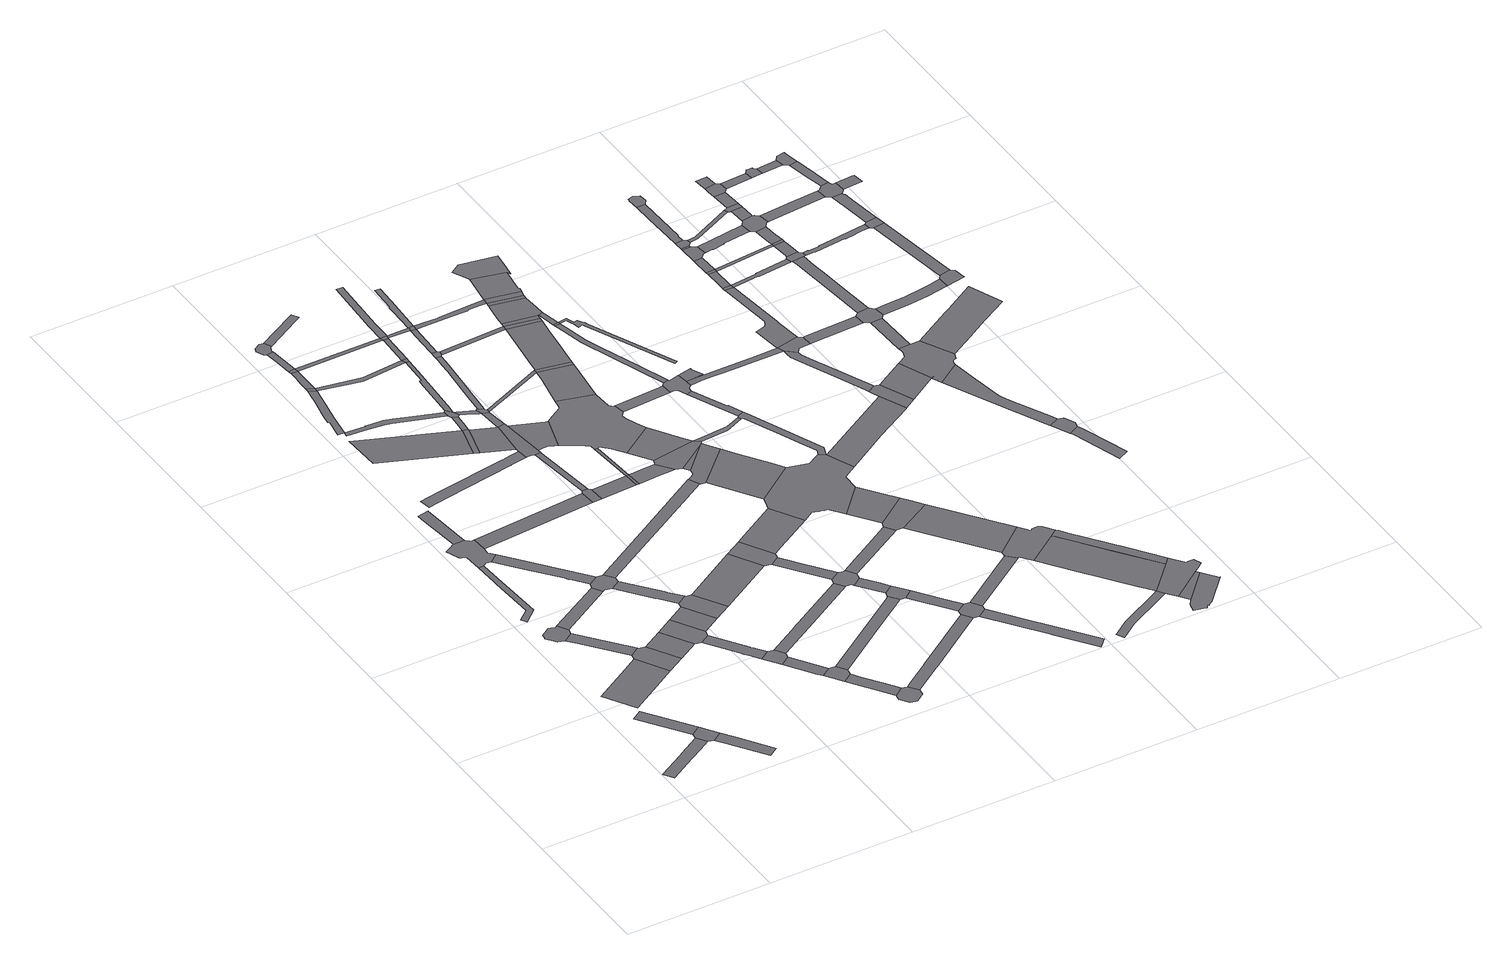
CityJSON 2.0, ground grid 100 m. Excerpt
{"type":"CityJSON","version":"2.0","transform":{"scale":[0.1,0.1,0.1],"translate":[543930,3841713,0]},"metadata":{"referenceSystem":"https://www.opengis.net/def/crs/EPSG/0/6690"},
"CityObjects":{
"road1":{"type":"Road","attributes":{"RoadStructureAttribute.sectionType":"1"},"geometry":[{"type":"MultiSurface","lod":"1","boundaries":[[[0,1,2,3,4,5,6,7]]]}]},
"road2":{"type":"Road","attributes":{"RoadStructureAttribute.sectionType":"1"},"geometry":[{"type":"MultiSurface","lod":"1","boundaries":[[[8,9,10,11]]]}]},
"road3":{"type":"Road","geometry":[{"type":"MultiSurface","lod":"1","boundaries":[[[11,10,0,7,12,13]]]}]},
"road4":{"type":"Road","attributes":{"RoadStructureAttribute.sectionType":"1"},"geometry":[{"type":"MultiSurface","lod":"1","boundaries":[[[14,15,13,12,16,17,18,19]]]}]},
"road5":{"type":"Road","attributes":{"function":"3","RoadStructureAttribute.sectionType":"1"},"geometry":[{"type":"MultiSurface","lod":"1","boundaries":[[[20,21,22,23,24,25]]]}]},
"road6":{"type":"Road","geometry":[{"type":"MultiSurface","lod":"1","boundaries":[[[26,27,28,29,30,31,32,33,34,35,36,37]]]}]},
"road7":{"type":"Road","attributes":{"RoadStructureAttribute.sectionType":"1"},"geometry":[{"type":"MultiSurface","lod":"1","boundaries":[[[38,39,40,41,42,43,44,45,46,47,48,49]]]}]},
"road8":{"type":"Road","attributes":{"RoadStructureAttribute.sectionType":"1"},"geometry":[{"type":"MultiSurface","lod":"1","boundaries":[[[50,35,34,51,52,53]]]}]},
"road9":{"type":"Road","geometry":[{"type":"MultiSurface","lod":"1","boundaries":[[[54,55,53,52,56,20,25,57,58]]]}]},
"road10":{"type":"Road","geometry":[{"type":"MultiSurface","lod":"1","boundaries":[[[59,60,61,62,63,64,65,66,67,68,69,42,41,70,71,72,73,74,75,76]]]}]},
"road11":{"type":"Road","attributes":{"RoadStructureAttribute.sectionType":"1"},"geometry":[{"type":"MultiSurface","lod":"1","boundaries":[[[77,37,36,78]]]}]},
"road12":{"type":"Road","attributes":{"RoadStructureAttribute.sectionType":"1"},"geometry":[{"type":"MultiSurface","lod":"1","boundaries":[[[79,80,81,82,83,63,62]]]}]},
"road13":{"type":"Road","attributes":{"function":"3","RoadStructureAttribute.sectionType":"1"},"geometry":[{"type":"MultiSurface","lod":"1","boundaries":[[[84,58,57,85]]]}]},
"road14":{"type":"Road","attributes":{"RoadStructureAttribute.sectionType":"1"},"geometry":[{"type":"MultiSurface","lod":"1","boundaries":[[[86,87,72,71,88,89,90,91,92,93,94,95]]]}]},
"road15":{"type":"Road","geometry":[{"type":"MultiSurface","lod":"1","boundaries":[[[96,84,85,97,98,99,100,101,102]]]}]},
"road16":{"type":"Road","geometry":[{"type":"MultiSurface","lod":"1","boundaries":[[[103,95,94,77,78,104,105,106,107,108,109,110]]]}]},
"road17":{"type":"Road","attributes":{"RoadStructureAttribute.sectionType":"1"},"geometry":[{"type":"MultiSurface","lod":"1","boundaries":[[[111,112,113,114,115,100,99,116,117,118,119,120,121,122]]]}]},
"road18":{"type":"Road","attributes":{"function":"3","RoadStructureAttribute.sectionType":"1"},"geometry":[{"type":"MultiSurface","lod":"1","boundaries":[[[123,96,102,124]]]}]},
"road19":{"type":"Road","attributes":{"RoadStructureAttribute.sectionType":"1"},"geometry":[{"type":"MultiSurface","lod":"1","boundaries":[[[125,126,108,107,127,128,129,130]]]}]},
"road20":{"type":"Road","geometry":[{"type":"MultiSurface","lod":"1","boundaries":[[[131,122,121,132,133,134,135,136]]]}]},
"road21":{"type":"Road","attributes":{"RoadStructureAttribute.sectionType":"1"},"geometry":[{"type":"MultiSurface","lod":"1","boundaries":[[[137,138,139,140,141,142,143,144,145,146,147,148,149,150,151,152,153,154]]]}]},
"road22":{"type":"Road","attributes":{"RoadStructureAttribute.sectionType":"1"},"geometry":[{"type":"MultiSurface","lod":"1","boundaries":[[[155,76,75,156,157]]]}]},
"road23":{"type":"Road","attributes":{"RoadStructureAttribute.sectionType":"1"},"geometry":[{"type":"MultiSurface","lod":"1","boundaries":[[[133,132,158,159,160]]]}]},
"road24":{"type":"Road","geometry":[{"type":"MultiSurface","lod":"1","boundaries":[[[161,162,130,129,163,164,123,124,165,166]]]}]},
"road25":{"type":"Road","attributes":{"RoadStructureAttribute.sectionType":"1"},"geometry":[{"type":"MultiSurface","lod":"1","boundaries":[[[167,168,169,170,171,172,173,174,175,176,177,178,179,180,181]]]}]},
"road26":{"type":"Road","geometry":[{"type":"MultiSurface","lod":"1","boundaries":[[[182,137,154,183]]]}]},
"road27":{"type":"Road","attributes":{"function":"3","RoadStructureAttribute.sectionType":"1"},"geometry":[{"type":"MultiSurface","lod":"1","boundaries":[[[184,185,186,187,188,189]]]}]},
"road28":{"type":"Road","geometry":[{"type":"MultiSurface","lod":"1","boundaries":[[[160,159,190,191,192,193,194,195]]]}]},
"road29":{"type":"Road","attributes":{"RoadStructureAttribute.sectionType":"1"},"geometry":[{"type":"MultiSurface","lod":"1","boundaries":[[[196,197,198,199,200,182,183,201,202,203,204]]]}]},
"road30":{"type":"Road","geometry":[{"type":"MultiSurface","lod":"1","boundaries":[[[205,206,196,204,207]]]}]},
"road31":{"type":"Road","attributes":{"RoadStructureAttribute.sectionType":"1"},"geometry":[{"type":"MultiSurface","lod":"1","boundaries":[[[208,209,210,211,212,213,206,205]]]}]},
"road32":{"type":"Road","attributes":{"RoadStructureAttribute.sectionType":"1"},"geometry":[{"type":"MultiSurface","lod":"1","boundaries":[[[214,215,216,217,218,219,147,220,221,222,223,224,225,226,227,228]]]}]},
"road33":{"type":"Road","attributes":{"RoadStructureAttribute.sectionType":"1"},"geometry":[{"type":"MultiSurface","lod":"1","boundaries":[[[229,230,191,190,231,232]]]}]},
"road34":{"type":"Road","geometry":[{"type":"MultiSurface","lod":"1","boundaries":[[[233,234,235,236,210,209,237,238,239,240]]]}]},
"road35":{"type":"Road","geometry":[{"type":"MultiSurface","lod":"1","boundaries":[[[232,231,241,242,243,244,245,246,247,248,249,250,251,252,253]]]}]},
"road36":{"type":"Road","geometry":[{"type":"MultiSurface","lod":"1","boundaries":[[[189,188,254,255,256]]]}]},
"road37":{"type":"Road","attributes":{"function":"3","RoadStructureAttribute.sectionType":"1"},"geometry":[{"type":"MultiSurface","lod":"1","boundaries":[[[257,258,259,260,166,165,261]]]}]},
"road38":{"type":"Road","attributes":{"RoadStructureAttribute.sectionType":"1"},"geometry":[{"type":"MultiSurface","lod":"1","boundaries":[[[262,263,183,154,264,265,266]]]}]},
"road39":{"type":"Road","attributes":{"RoadStructureAttribute.sectionType":"1"},"geometry":[{"type":"MultiSurface","lod":"1","boundaries":[[[267,268,269,240,239,270,271,272]]]}]},
"road40":{"type":"Road","attributes":{"RoadStructureAttribute.sectionType":"1"},"geometry":[{"type":"MultiSurface","lod":"1","boundaries":[[[273,274,275,276,277,278,136,135,279,280]]]}]},
"road41":{"type":"Road","attributes":{"RoadStructureAttribute.sectionType":"1"},"geometry":[{"type":"MultiSurface","lod":"1","boundaries":[[[281,282,110,109,283,284,285]]]}]},
"road42":{"type":"Road","attributes":{"function":"3","RoadStructureAttribute.sectionType":"1"},"geometry":[{"type":"MultiSurface","lod":"1","boundaries":[[[286,287,255,254,288,289]]]}]},
"road43":{"type":"Road","geometry":[{"type":"MultiSurface","lod":"1","boundaries":[[[290,291,292,293,294,295,155,157,156,296,297,298]]]}]},
"road44":{"type":"Road","attributes":{"RoadStructureAttribute.sectionType":"1"},"geometry":[{"type":"MultiSurface","lod":"1","boundaries":[[[299,300,301,189,256,302,303]]]}]},
"road45":{"type":"Road","attributes":{"RoadStructureAttribute.sectionType":"1"},"geometry":[{"type":"MultiSurface","lod":"1","boundaries":[[[207,204,304,305,306,307]]]}]},
"road46":{"type":"Road","geometry":[{"type":"MultiSurface","lod":"1","boundaries":[[[308,228,227,309,299,303,310,311,312,313]]]}]},
"road47":{"type":"Road","attributes":{"RoadStructureAttribute.sectionType":"1"},"geometry":[{"type":"MultiSurface","lod":"1","boundaries":[[[314,315,316,293,292]]]}]},
"road48":{"type":"Road","attributes":{"RoadStructureAttribute.sectionType":"1"},"geometry":[{"type":"MultiSurface","lod":"1","boundaries":[[[317,318,195,194,319,320]]]}]},
"road49":{"type":"Road","attributes":{"RoadStructureAttribute.sectionType":"1"},"geometry":[{"type":"MultiSurface","lod":"1","boundaries":[[[321,322,313,312,323,324,325,326,327]]]}]},
"road50":{"type":"Road","geometry":[{"type":"MultiSurface","lod":"1","boundaries":[[[328,329,330,289,288,331,167,181,332,333,316,315,334,335,336]]]}]},
"road51":{"type":"Road","attributes":{"RoadStructureAttribute.sectionType":"1"},"geometry":[{"type":"MultiSurface","lod":"1","boundaries":[[[265,337,338,339,340,341,308,313,342,343,344,345]]]}]},
"road52":{"type":"Road","attributes":{"RoadStructureAttribute.sectionType":"1"},"geometry":[{"type":"MultiSurface","lod":"1","boundaries":[[[346,347,298,297,348]]]}]},
"road53":{"type":"Road","attributes":{"RoadStructureAttribute.sectionType":"1"},"geometry":[{"type":"MultiSurface","lod":"1","boundaries":[[[326,349,289,330,350,351]]]}]},
"road54":{"type":"Road","geometry":[{"type":"MultiSurface","lod":"1","boundaries":[[[352,353,354,327,326,351,355,356,357,358,359]]]}]},
"road55":{"type":"Road","geometry":[{"type":"MultiSurface","lod":"1","boundaries":[[[360,257,261,361,362,363,364,365]]]}]},
"road56":{"type":"Road","attributes":{"function":"3","RoadStructureAttribute.sectionType":"1"},"geometry":[{"type":"MultiSurface","lod":"1","boundaries":[[[366,336,335,367,368,369,370,371,372]]]}]},
"road57":{"type":"Road","geometry":[{"type":"MultiSurface","lod":"1","boundaries":[[[266,265,345,373]]]}]},
"road58":{"type":"Road","attributes":{"RoadStructureAttribute.sectionType":"1"},"geometry":[{"type":"MultiSurface","lod":"1","boundaries":[[[374,375,376,377,378,253,252,379,380,381]]]}]},
"road59":{"type":"Road","geometry":[{"type":"MultiSurface","lod":"1","boundaries":[[[382,346,348,383]]]}]},
"road60":{"type":"Road","attributes":{"RoadStructureAttribute.sectionType":"1"},"geometry":[{"type":"MultiSurface","lod":"1","boundaries":[[[384,385,306,266,373]]]}]},
"road61":{"type":"Road","attributes":{"RoadStructureAttribute.sectionType":"1"},"geometry":[{"type":"MultiSurface","lod":"1","boundaries":[[[386,387,388,389,390,391,392,352,359,393,394,395,396]]]}]},
"road62":{"type":"Road","attributes":{"RoadStructureAttribute.sectionType":"1"},"geometry":[{"type":"MultiSurface","lod":"1","boundaries":[[[397,398,363,362,399,400,401]]]}]},
"road63":{"type":"Road","geometry":[{"type":"MultiSurface","lod":"1","boundaries":[[[307,306,385,402]]]}]},
"road64":{"type":"Road","attributes":{"RoadStructureAttribute.sectionType":"1"},"geometry":[{"type":"MultiSurface","lod":"1","boundaries":[[[403,346,382,404]]]}]},
"road65":{"type":"Road","geometry":[{"type":"MultiSurface","lod":"1","boundaries":[[[405,406,407,401,400,408,273,280,409,410,411,412,413,414]]]}]},
"road66":{"type":"Road","attributes":{"RoadStructureAttribute.sectionType":"1"},"geometry":[{"type":"MultiSurface","lod":"1","boundaries":[[[415,416,382,383,417,418,419]]]}]},
"road67":{"type":"Road","geometry":[{"type":"MultiSurface","lod":"1","boundaries":[[[420,421,386,396,422,423,424,425,426,427,428]]]}]},
"road68":{"type":"Road","attributes":{"RoadStructureAttribute.sectionType":"1"},"geometry":[{"type":"MultiSurface","lod":"1","boundaries":[[[402,385,429,430,431]]]}]},
"road69":{"type":"Road","attributes":{"RoadStructureAttribute.sectionType":"1"},"geometry":[{"type":"MultiSurface","lod":"1","boundaries":[[[432,433,434,307,402,435,436,437]]]}]},
"road70":{"type":"Road","attributes":{"RoadStructureAttribute.sectionType":"1"},"geometry":[{"type":"MultiSurface","lod":"1","boundaries":[[[438,356,355,439,440]]]}]},
"road71":{"type":"Road","attributes":{"RoadStructureAttribute.sectionType":"1"},"geometry":[{"type":"MultiSurface","lod":"1","boundaries":[[[441,442,420,428,443]]]}]},
"road72":{"type":"Road","attributes":{"function":"3","RoadStructureAttribute.sectionType":"1"},"geometry":[{"type":"MultiSurface","lod":"1","boundaries":[[[444,445,360,365,446,447]]]}]},
"road73":{"type":"Road","attributes":{"RoadStructureAttribute.sectionType":"1"},"geometry":[{"type":"MultiSurface","lod":"1","boundaries":[[[448,412,411,449,450,451]]]}]},
"road74":{"type":"Road","geometry":[{"type":"MultiSurface","lod":"1","boundaries":[[[452,453,431,430,441,443]]]}]},
"road75":{"type":"Road","geometry":[{"type":"MultiSurface","lod":"1","boundaries":[[[454,455,456,457,458,372,371,459,460,461,462,403,404,463,464,465,466,467,468,469,470,471,472,473,474,475,476,477]]]}]},
"road76":{"type":"Road","geometry":[{"type":"MultiSurface","lod":"1","boundaries":[[[451,450,317,320,478,479,480]]]}]},
"road77":{"type":"Road","attributes":{"RoadStructureAttribute.sectionType":"1"},"geometry":[{"type":"MultiSurface","lod":"1","boundaries":[[[481,482,483,484,485,486,453,452,487,488,489,490]]]}]},
"road78":{"type":"Road","attributes":{"RoadStructureAttribute.sectionType":"1"},"geometry":[{"type":"MultiSurface","lod":"1","boundaries":[[[491,480,479,492,493]]]}]},
"road79":{"type":"Road","attributes":{"function":"2","RoadStructureAttribute.sectionType":"1"},"geometry":[{"type":"MultiSurface","lod":"1","boundaries":[[[494,468,467,495,496]]]}]},
"road80":{"type":"Road","attributes":{"RoadStructureAttribute.sectionType":"1"},"geometry":[{"type":"MultiSurface","lod":"1","boundaries":[[[496,495,497,498,415,419,499,500,501,502,503]]]}]},
"road81":{"type":"Road","attributes":{"RoadStructureAttribute.sectionType":"1"},"geometry":[{"type":"MultiSurface","lod":"1","boundaries":[[[504,425,424,505]]]}]},
"road82":{"type":"Road","geometry":[{"type":"MultiSurface","lod":"1","boundaries":[[[506,507,493,492,508,374,381,509,510,511,512]]]}]},
"road83":{"type":"Road","geometry":[{"type":"MultiSurface","lod":"1","boundaries":[[[500,513,514,515,281,285,516,517,518,519]]]}]},
"road84":{"type":"Road","geometry":[{"type":"MultiSurface","lod":"1","boundaries":[[[500,499,513]]]}]},
"road85":{"type":"Road","attributes":{"RoadStructureAttribute.sectionType":"1"},"geometry":[{"type":"MultiSurface","lod":"1","boundaries":[[[440,520,521,522,523,524,454,477,525,526]]]}]},
"road86":{"type":"Road","attributes":{"RoadStructureAttribute.sectionType":"1"},"geometry":[{"type":"MultiSurface","lod":"1","boundaries":[[[527,528,529,530,414,413,531]]]}]},
"road87":{"type":"Road","attributes":{"RoadStructureAttribute.sectionType":"1"},"geometry":[{"type":"MultiSurface","lod":"1","boundaries":[[[532,533,534,535,536,537,538,539,540,541,452,443,542,543,544,545,546,547,548,549,550]]]}]},
"road88":{"type":"Road","attributes":{"function":"2","RoadStructureAttribute.sectionType":"1"},"geometry":[{"type":"MultiSurface","lod":"1","boundaries":[[[551,552,553,519,518,554,555]]]}]},
"road89":{"type":"Road","geometry":[{"type":"MultiSurface","lod":"1","boundaries":[[[556,438,440,526,557]]]}]},
"road90":{"type":"Road","attributes":{"RoadStructureAttribute.sectionType":"1"},"geometry":[{"type":"MultiSurface","lod":"1","boundaries":[[[558,559,560,510,509,561,562,563,564]]]}]},
"road91":{"type":"Road","attributes":{"RoadStructureAttribute.sectionType":"1"},"geometry":[{"type":"MultiSurface","lod":"1","boundaries":[[[565,566,567,568,569,556,557,570,571,572,505]]]}]},
"road92":{"type":"Road","attributes":{"RoadStructureAttribute.sectionType":"1"},"geometry":[{"type":"MultiSurface","lod":"1","boundaries":[[[573,574,473,472,575]]]}]},
"road93":{"type":"Road","geometry":[{"type":"MultiSurface","lod":"1","boundaries":[[[576,577,578,579,580,581,555,554,582,583,444,447,584,585,586,587,588,589,590,591,592,593,594,595]]]}]},
"road94":{"type":"Road","attributes":{"RoadStructureAttribute.sectionType":"1"},"geometry":[{"type":"MultiSurface","lod":"1","boundaries":[[[596,597,598,599,496,503,600,601]]]}]},
"road95":{"type":"Road","geometry":[{"type":"MultiSurface","lod":"1","boundaries":[[[602,504,505,572,603]]]}]},
"road96":{"type":"Road","attributes":{"RoadStructureAttribute.sectionType":"1"},"geometry":[{"type":"MultiSurface","lod":"1","boundaries":[[[604,512,511,605,606]]]}]},
"road97":{"type":"Road","attributes":{"RoadStructureAttribute.sectionType":"1"},"geometry":[{"type":"MultiSurface","lod":"1","boundaries":[[[607,602,603,608]]]}]},
"road98":{"type":"Road","geometry":[{"type":"MultiSurface","lod":"1","boundaries":[[[609,610,611,607,608,612,613,614,615]]]}]},
"road99":{"type":"Road","attributes":{"function":"2","RoadStructureAttribute.sectionType":"1"},"geometry":[{"type":"MultiSurface","lod":"1","boundaries":[[[616,591,590,617,618]]]}]},
"road100":{"type":"Road","attributes":{"RoadStructureAttribute.sectionType":"1"},"geometry":[{"type":"MultiSurface","lod":"1","boundaries":[[[550,609,615,619]]]}]},
"road101":{"type":"Road","geometry":[{"type":"MultiSurface","lod":"1","boundaries":[[[620,532,550,619,621]]]}]},
"road102":{"type":"Road","geometry":[{"type":"MultiSurface","lod":"1","boundaries":[[[622,618,617,623,624,527,531,625,626,627,628]]]}]},
"road103":{"type":"Road","geometry":[{"type":"MultiSurface","lod":"1","boundaries":[[[629,630,631,632]]]}]},
"road104":{"type":"Road","attributes":{"RoadStructureAttribute.sectionType":"1"},"geometry":[{"type":"MultiSurface","lod":"1","boundaries":[[[632,631,633,634,635,636,637,638,639,640,641,642,643]]]}]},
"road105":{"type":"Road","attributes":{"RoadStructureAttribute.sectionType":"1"},"geometry":[{"type":"MultiSurface","lod":"1","boundaries":[[[644,645,646,613,612,647,648,649,630,629]]]}]},
"road106":{"type":"Road","geometry":[{"type":"MultiSurface","lod":"1","boundaries":[[[650,651,638,637,652,573,575,653,654,655,656,657,658,659]]]}]},
"road107":{"type":"Road","attributes":{"RoadStructureAttribute.sectionType":"1"},"geometry":[{"type":"MultiSurface","lod":"1","boundaries":[[[660,620,621,661,662,663]]]}]},
"road108":{"type":"Road","geometry":[{"type":"MultiSurface","lod":"1","boundaries":[[[664,665,666,656,655,667,668]]]}]},
"road109":{"type":"Road","geometry":[{"type":"MultiSurface","lod":"1","boundaries":[[[669,670,671,660,663,672,673,674,675]]]}]},
"road110":{"type":"Road","attributes":{"RoadStructureAttribute.sectionType":"1"},"geometry":[{"type":"MultiSurface","lod":"1","boundaries":[[[676,677,678,668,667,679,596,601,680,681,682,683,684,685,576,595]]]}]},
"road111":{"type":"Road","attributes":{"RoadStructureAttribute.sectionType":"1"},"geometry":[{"type":"MultiSurface","lod":"1","boundaries":[[[686,687,688,689,690,691,692,693,694,695,696,697,698,699,700,701,702,703,704,705,706,707,708,629,632]]]}]},
"road112":{"type":"Road","attributes":{"function":"2","RoadStructureAttribute.sectionType":"1"},"geometry":[{"type":"MultiSurface","lod":"1","boundaries":[[[628,627,709,710]]]}]},
"road113":{"type":"Road","geometry":[{"type":"MultiSurface","lod":"1","boundaries":[[[711,712,713,714,715,716,717,650,659]]]}]},
"road114":{"type":"Road","attributes":{"RoadStructureAttribute.sectionType":"1"},"geometry":[{"type":"MultiSurface","lod":"1","boundaries":[[[718,719,720,721,722,723,724,725,726,727,728,729,730]]]}]},
"road115":{"type":"Road","geometry":[{"type":"MultiSurface","lod":"1","boundaries":[[[731,732,733,734,735,736,737,738,739,710,709,740,604,606,741,742,743,744]]]}]},
"road116":{"type":"Road","attributes":{"RoadStructureAttribute.sectionType":"1"},"geometry":[{"type":"MultiSurface","lod":"1","boundaries":[[[745,746,747,748,659,658,749,750,751,752,753,754,755,756,757,758]]]}]},
"road117":{"type":"Road","attributes":{"function":"2","RoadStructureAttribute.sectionType":"1"},"geometry":[{"type":"MultiSurface","lod":"1","boundaries":[[[759,760,761,762,743,742,763,764,765,766,718,767]]]}]},
"road118":{"type":"Road","attributes":{"function":"3","RoadStructureAttribute.sectionType":"1"},"geometry":[{"type":"MultiSurface","lod":"1","boundaries":[[[768,594,593,769,770,771]]]}]},
"road119":{"type":"Road","attributes":{"RoadStructureAttribute.sectionType":"1"},"geometry":[{"type":"MultiSurface","lod":"1","boundaries":[[[772,773,774,744,743,775,776,777,778]]]}]},
"road120":{"type":"Road","geometry":[{"type":"MultiSurface","lod":"1","boundaries":[[[779,780,781,782]]]}]},
"road121":{"type":"Road","geometry":[{"type":"MultiSurface","lod":"1","boundaries":[[[783,784,785,786,782,781,787,788,789,790,791,792,793,794,795,796,797,798,799,800,801,802]]]}]},
"road122":{"type":"Road","geometry":[{"type":"MultiSurface","lod":"1","boundaries":[[[803,804,805,778,777,806,767,718,730,807,780,779,808,809,810,811]]]}]},
"road123":{"type":"Road","attributes":{"RoadStructureAttribute.sectionType":"1"},"geometry":[{"type":"MultiSurface","lod":"1","boundaries":[[[757,812,813,814,815,816,817,818,819,820,821,822,823]]]}]},
"road124":{"type":"Road","geometry":[{"type":"MultiSurface","lod":"1","boundaries":[[[824,758,757,823,825,826,827,828,829]]]}]},
"road125":{"type":"Road","geometry":[{"type":"MultiSurface","lod":"1","boundaries":[[[818,817,830,768,771,831,832]]]}]},
"road126":{"type":"Road","attributes":{"RoadStructureAttribute.sectionType":"1"},"geometry":[{"type":"MultiSurface","lod":"1","boundaries":[[[833,834,835,836,837,838,839,840,758,824,841,842,843]]]}]},
"road127":{"type":"Road","geometry":[{"type":"MultiSurface","lod":"1","boundaries":[[[844,845,833,843]]]}]},
"road128":{"type":"Road","attributes":{"RoadStructureAttribute.sectionType":"1"},"geometry":[{"type":"MultiSurface","lod":"1","boundaries":[[[846,847,848,849,850,845,844]]]}]},
"road129":{"type":"Road","attributes":{"function":"3","RoadStructureAttribute.sectionType":"1"},"geometry":[{"type":"MultiSurface","lod":"1","boundaries":[[[851,832,831,852]]]}]},
"road130":{"type":"Road","geometry":[{"type":"MultiSurface","lod":"1","boundaries":[[[853,854,849,848]]]}]},
"road131":{"type":"Road","attributes":{"RoadStructureAttribute.sectionType":"1"},"geometry":[{"type":"MultiSurface","lod":"1","boundaries":[[[855,856,857,858,859,854,853]]]}]},
"road132":{"type":"Road","attributes":{"RoadStructureAttribute.sectionType":"1"},"geometry":[{"type":"MultiSurface","lod":"1","boundaries":[[[860,861,862,829,828,863,864]]]}]},
"road133":{"type":"Road","attributes":{"RoadStructureAttribute.sectionType":"1"},"geometry":[{"type":"MultiSurface","lod":"1","boundaries":[[[865,866,867,868]]]}]},
"road134":{"type":"Road","geometry":[{"type":"MultiSurface","lod":"1","boundaries":[[[868,867,859,858,869,870,871,872]]]}]},
"road135":{"type":"Road","attributes":{"RoadStructureAttribute.sectionType":"1"},"geometry":[{"type":"MultiSurface","lod":"1","boundaries":[[[873,874,875,876,866,865,877,878,879]]]}]},
"road136":{"type":"Road","attributes":{"RoadStructureAttribute.sectionType":"1"},"geometry":[{"type":"MultiSurface","lod":"1","boundaries":[[[880,881,882,883,884,875,874]]]}]},
"road137":{"type":"Road","attributes":{"RoadStructureAttribute.sectionType":"1"},"geometry":[{"type":"MultiSurface","lod":"1","boundaries":[[[885,886,887,888,889,890,844,843,891,892,893]]]}]},
"road138":{"type":"Road","geometry":[{"type":"MultiSurface","lod":"1","boundaries":[[[894,895,896,897,898,899,900,901,902,851,852,903,904,905,906,907,908,909,910,911,912,913,914]]]}]},
"road139":{"type":"Road","attributes":{"RoadStructureAttribute.sectionType":"1"},"geometry":[{"type":"MultiSurface","lod":"1","boundaries":[[[915,916,917,918,919,920,921,906,905,922,923,924,925,926,927]]]}]},
"road140":{"type":"Road","geometry":[{"type":"MultiSurface","lod":"1","boundaries":[[[928,929,930,931,932,933,934,935,883,882,936,937]]]}]},
"road141":{"type":"Road","attributes":{"RoadStructureAttribute.sectionType":"1"},"geometry":[{"type":"MultiSurface","lod":"1","boundaries":[[[938,853,848,939]]]}]},
"road142":{"type":"Road","attributes":{"RoadStructureAttribute.sectionType":"1"},"geometry":[{"type":"MultiSurface","lod":"1","boundaries":[[[940,941,897,896]]]}]},
"road143":{"type":"Road","geometry":[{"type":"MultiSurface","lod":"1","boundaries":[[[927,926,942,943,944,945,946,947]]]}]},
"road144":{"type":"Road","attributes":{"RoadStructureAttribute.sectionType":"1"},"geometry":[{"type":"MultiSurface","lod":"1","boundaries":[[[948,872,871,949,950,951,952,953,954,955]]]}]},
"road145":{"type":"Road","attributes":{"RoadStructureAttribute.sectionType":"1"},"geometry":[{"type":"MultiSurface","lod":"1","boundaries":[[[956,957,945,944,958,959,960]]]}]},
"road146":{"type":"Road","geometry":[{"type":"MultiSurface","lod":"1","boundaries":[[[961,962,963,964,965,966,860,864,967,968,941,940,969,970,971]]]}]},
"road147":{"type":"Road","attributes":{"RoadStructureAttribute.sectionType":"1"},"geometry":[{"type":"MultiSurface","lod":"1","boundaries":[[[972,973,879,878,974,975]]]}]},
"road148":{"type":"Road","attributes":{"RoadStructureAttribute.sectionType":"1"},"geometry":[{"type":"MultiSurface","lod":"1","boundaries":[[[976,977,978,979,980,981,982,965,964]]]}]},
"road149":{"type":"Road","geometry":[{"type":"MultiSurface","lod":"1","boundaries":[[[983,984,985,986,885,893,980,979,987,988,989]]]}]},
"road150":{"type":"Road","attributes":{"RoadStructureAttribute.sectionType":"1"},"geometry":[{"type":"MultiSurface","lod":"1","boundaries":[[[990,991,939,992,986,985]]]}]},
"road151":{"type":"Road","geometry":[{"type":"MultiSurface","lod":"1","boundaries":[[[993,938,939,991]]]}]},
"road152":{"type":"Road","attributes":{"RoadStructureAttribute.sectionType":"1"},"geometry":[{"type":"MultiSurface","lod":"1","boundaries":[[[994,995,996,997,998,999,1000,1001,938,993]]]}]},
"road153":{"type":"Road","geometry":[{"type":"MultiSurface","lod":"1","boundaries":[[[1002,1003,1004,1005,1006,948,955,1007,997,996,1008,1009,1010,1011]]]}]},
"road154":{"type":"Road","attributes":{"RoadStructureAttribute.sectionType":"1"},"geometry":[{"type":"MultiSurface","lod":"1","boundaries":[[[1012,1013,1014,1015,1004,1003]]]}]},
"road155":{"type":"Road","geometry":[{"type":"MultiSurface","lod":"1","boundaries":[[[1016,1017,1018,972,975,1019,1014,1013]]]}]},
"road156":{"type":"Road","attributes":{"RoadStructureAttribute.sectionType":"1"},"geometry":[{"type":"MultiSurface","lod":"1","boundaries":[[[1020,1021,1017,1016]]]}]},
"road157":{"type":"Road","attributes":{"RoadStructureAttribute.sectionType":"1"},"geometry":[{"type":"MultiSurface","lod":"1","boundaries":[[[1022,1023,1024,1025,1026,971,970,1027,1028,1029,1030,1031]]]}]},
"road158":{"type":"Road","geometry":[{"type":"MultiSurface","lod":"1","boundaries":[[[1032,1033,1034,1035,1021,1020,1036,1037,1038]]]}]},
"road159":{"type":"Road","attributes":{"RoadStructureAttribute.sectionType":"1"},"geometry":[{"type":"MultiSurface","lod":"1","boundaries":[[[1039,1040,1034,1033]]]}]},
"road160":{"type":"Road","attributes":{"function":"3","RoadStructureAttribute.sectionType":"1"},"geometry":[{"type":"MultiSurface","lod":"1","boundaries":[[[1041,1042,1043,914,913,1044,1045,1046,1047,1048,1049]]]}]},
"road161":{"type":"Road","attributes":{"RoadStructureAttribute.sectionType":"1"},"geometry":[{"type":"MultiSurface","lod":"1","boundaries":[[[1050,1051,1052,1053,1054,1055,1056,1057,989,988,1058,1059,1060,1061,1062,1063,1064,1065,1066]]]}]},
"road162":{"type":"Road","attributes":{"RoadStructureAttribute.sectionType":"1"},"geometry":[{"type":"MultiSurface","lod":"1","boundaries":[[[1067,1038,1037,1068]]]}]},
"road163":{"type":"Road","attributes":{"RoadStructureAttribute.sectionType":"1"},"geometry":[{"type":"MultiSurface","lod":"1","boundaries":[[[1069,1070,1071,1011,1010,1072,1073]]]}]},
"road164":{"type":"Road","geometry":[{"type":"MultiSurface","lod":"1","boundaries":[[[1074,1075,1076,1067,1068,1077,1078,1079,1080,1081,1082]]]}]},
"road165":{"type":"Road","geometry":[{"type":"MultiSurface","lod":"1","boundaries":[[[1083,1084,1022,1031,1085,1086]]]}]},
"road166":{"type":"Road","attributes":{"RoadStructureAttribute.sectionType":"1"},"geometry":[{"type":"MultiSurface","lod":"1","boundaries":[[[1087,1088,1089,1090,1084,1083]]]}]},
"road167":{"type":"Road","attributes":{"RoadStructureAttribute.sectionType":"1"},"geometry":[{"type":"MultiSurface","lod":"1","boundaries":[[[1091,1079,1078,1092]]]}]},
"road168":{"type":"Road","geometry":[{"type":"MultiSurface","lod":"1","boundaries":[[[1093,1094,1050,1066,1088,1087]]]}]},
"road169":{"type":"Road","attributes":{"RoadStructureAttribute.sectionType":"1"},"geometry":[{"type":"MultiSurface","lod":"1","boundaries":[[[1095,1096,1097,1098,1099,1100,1101,1102,1103,1094,1093]]]}]},
"road170":{"type":"Road","geometry":[{"type":"MultiSurface","lod":"1","boundaries":[[[1104,1105,1106,1107,1108,1109,1069,1073,1110,1111,1101,1100,1112,1113,1114]]]}]},
"road171":{"type":"Road","attributes":{"RoadStructureAttribute.sectionType":"1"},"geometry":[{"type":"MultiSurface","lod":"1","boundaries":[[[1115,1116,1117,1118,1119,1120,1121,1122,1123,1107,1106]]]}]},
"road172":{"type":"Road","geometry":[{"type":"MultiSurface","lod":"1","boundaries":[[[1124,1125,1126,1127,1128,1091,1092,1129,1130,1122,1121]]]}]},
"road173":{"type":"Road","attributes":{"RoadStructureAttribute.sectionType":"1"},"geometry":[{"type":"MultiSurface","lod":"1","boundaries":[[[1131,1132,1114,1113,1133]]]}]}
},
"vertices":[
[367,481,0],[216,392,0],[197,381,0],[10,270,0],[53,202,0],[238,312,0],[334,369,0],[412,415,0],
[214,882,0],[147,839,0],[369,521,0],[435,567,0],
[452,404,0],[517,450,0],
[576,367,0],[568,377,0],[504,329,0],[510,321,0],[664,98,0],[730,144,0],
[458,1351,0],[359,1292,0],[94,1132,0],[222,921,0],[470,1069,0],[582,1136,0],
[214,1869,0],[187,1876,0],[174,1879,0],[170,1883,0],[105,1837,0],[104,1826,0],[101,1801,0],[151,1737,0],[194,1724,0],[262,1769,0],[269,1807,0],[227,1877,0],
[192,2088,0],[171,2426,0],[169,2472,0],[160,2622,0],[123,2620,0],[133,2452,0],[131,2426,0],[131,2425,0],[131,2422,0],[151,2105,0],[71,2039,0],[96,2004,0],
[391,1609,0],[255,1649,0],[464,1391,0],[529,1438,0],
[577,1424,0],[536,1429,0],[463,1385,0],[706,1211,0],[579,1423,0],
[223,2873,0],[214,2880,0],[192,2898,0],[191,2903,0],[116,2901,0],[114,2899,0],[79,2880,0],[39,2858,0],[75,2763,0],[87,2758,0],[116,2748,0],[187,2639,0],[221,2633,0],[281,2681,0],[246,2724,0],[249,2760,0],[250,2764,0],[244,2874,0],
[605,2099,0],[645,2030,0],
[163,3195,0],[156,3262,0],[156,3266,0],[76,3250,0],[83,3187,0],
[721,1508,0],[848,1296,0],
[595,2293,0],[300,2658,0],[240,2610,0],[284,2555,0],[355,2466,0],[515,2265,0],[532,2243,0],[540,2233,0],[617,2137,0],[687,2179,0],
[842,1580,0],[850,1296,0],[890,1286,0],[891,1285,0],[959,1330,0],[959,1332,0],[969,1367,0],
[724,2170,0],[662,2040,0],[693,2035,0],[702,2034,0],[707,2027,0],[775,2070,0],[780,2111,0],[732,2174,0],
[1137,1069,0],[1136,1070,0],[1131,1076,0],[1118,1095,0],[1116,1098,0],[1035,1075,0],[1050,1053,0],[1051,1052,0],[1054,1047,0],[1069,1026,0],[1116,958,0],[1184,1006,0],
[968,1656,0],[1096,1443,0],
[973,1824,0],[960,1841,0],[881,1811,0],[897,1791,0],[975,1695,0],[1043,1739,0],
[1224,996,0],[1194,846,0],[1261,893,0],[1266,922,0],[1267,930,0],[1226,997,0],
[153,4668,0],[152,4662,0],[152,4660,0],[144,4618,0],[137,4565,0],[108,4412,0],[94,4340,0],[107,4337,0],[86,4215,0],[85,4204,0],[127,4201,0],[127,4203,0],[151,4349,0],[187,4566,0],[193,4597,0],[200,4635,0],[201,4639,0],[201,4645,0],
[1042,2940,0],[1051,2829,0],[1051,2830,0],
[1328,652,0],[1349,623,0],[1416,670,0],
[1083,1727,0],[1047,1733,0],[973,1683,0],[969,1659,0],[1213,1514,0],[1085,1727,0],
[933,3499,0],[863,3487,0],[808,3477,0],[804,3477,0],[804,3480,0],[317,3398,0],[311,3397,0],[169,3374,0],[168,3374,0],[181,3294,0],[324,3319,0],[820,3403,0],[823,3403,0],[825,3406,0],[941,3424,0],
[155,4696,0],[203,4673,0],
[399,3993,0],[256,4050,0],[109,4109,0],[121,3848,0],[686,3623,0],[748,3854,0],
[1428,508,0],[1495,555,0],[1500,586,0],[1501,597,0],[1504,598,0],[1460,665,0],
[159,4877,0],[160,4829,0],[160,4802,0],[157,4800,0],[156,4747,0],[204,4708,0],[203,4796,0],[204,4868,0],[204,4873,0],
[200,4903,0],[157,4899,0],[202,4903,0],
[189,5026,0],[177,5117,0],[132,5111,0],[139,5053,0],[148,4991,0],[154,4929,0],
[568,4130,0],[448,4170,0],[393,4185,0],[309,4191,0],[272,4194,0],[271,4191,0],[124,4166,0],[268,4157,0],[268,4154,0],[306,4151,0],[379,4145,0],[426,4134,0],[536,4097,0],[750,4026,0],[749,4069,0],
[1620,374,0],[1539,490,0],[1622,228,0],[1688,275,0],
[145,5224,0],[100,5200,0],[91,5172,0],[113,5123,0],[174,5135,0],[188,5165,0],[199,5171,0],[172,5219,0],
[1621,218,0],[1616,188,0],[1615,187,0],[1659,121,0],[1693,117,0],[1702,116,0],[1703,114,0],[1704,113,0],[1768,157,0],[1769,158,0],[1769,160,0],[1772,202,0],[1727,267,0],
[723,3608,0],[786,3838,0],[786,3844,0],
[1483,1967,0],[1324,1871,0],[1208,1801,0],[1096,1734,0],[1612,1753,0],
[513,4619,0],[205,4673,0],[491,4586,0],[808,4617,0],[800,4647,0],
[463,5383,0],[458,5380,0],[291,5286,0],[291,5223,0],[448,5313,0],[491,5336,0],
[1878,1387,0],[1540,1184,0],[1497,1158,0],[1470,1142,0],[1423,1113,0],[1364,1078,0],[1520,1080,0],[1925,1323,0],
[1664,2731,0],[1186,2446,0],[1214,2369,0],[1227,2377,0],[1699,2658,0],
[936,3777,0],[794,3835,0],[932,3525,0],[951,3771,0],
[1107,2948,0],[1096,2962,0],[1096,2964,0],[1055,2961,0],[1054,2959,0],[1045,2944,0],[1097,2833,0],[1117,2834,0],[1111,2944,0],
[764,3999,0],[764,3995,0],[754,3904,0],[790,3889,0],[799,3987,0],
[801,4877,0],[807,4877,0],[810,4877,0],[800,4905,0],
[763,4082,0],[763,4001,0],[802,3989,0],[808,3993,0],[816,3999,0],[797,4041,0],
[1042,3411,0],[1041,3423,0],[999,3418,0],
[2091,1106,0],[2062,1085,0],[1912,884,0],[2138,1042,0],
[816,4032,0],[802,4038,0],[888,3964,0],[919,3950,0],[924,3947,0],[936,3941,0],[925,3987,0],
[1005,3758,0],[1004,3766,0],[1001,3781,0],[932,3518,0],[976,3429,0],[979,3428,0],[1040,3435,0],[1038,3447,0],[1005,3754,0],
[798,4412,0],[785,4412,0],[783,4412,0],[782,4401,0],[763,4083,0],[799,4074,0],[799,4081,0],[829,4502,0],[833,4616,0],
[1362,2957,0],[1352,2956,0],[1367,2847,0],
[946,3827,0],[998,3806,0],[982,3927,0],
[941,3994,0],[938,3992,0],[927,3988,0],[985,3931,0],[985,3956,0],[978,3960,0],[974,3961,0],[972,3968,0],
[1601,2038,0],[1653,1745,0],[1655,1741,0],[1723,1786,0],[1724,1792,0],[1729,1824,0],
[1226,3671,0],[1077,3453,0],[1098,3453,0],[1104,3453,0],[1144,3437,0],[1168,3427,0],[1238,3666,0],
[834,4646,0],
[2377,722,0],[1936,414,0],[1914,398,0],[1795,315,0],[1748,282,0],[1966,337,0],[1982,348,0],[2421,655,0],
[1382,2958,0],[1388,2848,0],
[843,4877,0],[843,4880,0],
[986,4564,0],[985,4544,0],[983,4494,0],[982,4489,0],[978,4410,0],[971,4339,0],[952,4124,0],[973,3980,0],[999,4262,0],[1018,4462,0],[1023,4561,0],
[1797,1684,0],[1783,1703,0],[1719,1656,0],[1889,1427,0],[1955,1469,0],
[848,4906,0],
[1337,3282,0],[1356,3280,0],
[1992,1457,0],[1964,1463,0],[1959,1464,0],[1889,1426,0],[1932,1327,0],[1966,1321,0],[1975,1308,0],[2040,1356,0],[2046,1395,0],[2005,1464,0],
[1569,2968,0],[1492,2964,0],[1546,2857,0],[1612,2860,0],[1649,2862,0],
[989,4614,0],[987,4574,0],[1025,4563,0],[1028,4566,0],[1031,4569,0],[1038,4604,0],[1034,4607,0],[1026,4611,0],[1024,4612,0],
[845,4880,0],[998,4876,0],[1002,4906,0],
[827,5461,0],[804,5035,0],[800,4908,0],[848,4913,0],[849,5044,0],[871,5457,0],
[1431,4148,0],[989,3933,0],[1434,4125,0],
[998,4874,0],[994,4736,0],[1032,4868,0],
[1928,2235,0],[1665,2076,0],[1793,1862,0],[2056,2019,0],
[2121,1245,0],[2057,1198,0],[2097,1143,0],[2161,1190,0],
[1038,4909,0],[1002,4908,0],
[1381,3818,0],[1371,3764,0],[1369,3751,0],[1368,3747,0],[1288,3697,0],[1181,3421,0],[1186,3418,0],[1281,3362,0],[1334,3319,0],[1358,3283,0],[1371,3288,0],[1398,3263,0],[1427,3235,0],[1483,3153,0],[1715,3313,0],[1697,3355,0],[1658,3445,0],[1652,3485,0],[1676,3517,0],[1663,3596,0],[1656,3595,0],[1632,3617,0],[1627,3705,0],[1624,3752,0],
[2175,1038,0],[2176,1038,0],[2237,1087,0],
[1020,5333,0],[1017,5275,0],[1013,5145,0],[1007,5139,0],[1006,5098,0],[1004,4994,0],[1046,5100,0],[1048,5135,0],[1057,5328,0],[1057,5331,0],
[2365,916,0],[2379,764,0],[2445,808,0],
[1850,3105,0],[1585,3005,0],[1885,3052,0],
[1579,2991,0],[1571,2973,0],[1694,2845,0],[1918,3002,0],[1919,3004,0],[1927,3018,0],[1928,3018,0],
[1498,4624,0],[1497,4591,0],
[2473,800,0],[2448,804,0],[2378,743,0],[2461,652,0],[2526,698,0],[2531,733,0],[2484,799,0],
[1723,2802,0],[1715,2761,0],[1676,2738,0],[1709,2656,0],[1734,2653,0],[1738,2652,0],[1988,2897,0],
[1433,4122,0],[1433,4120,0],[1432,4115,0],[1423,4048,0],[1416,4008,0],[1656,3999,0],[1666,4080,0],
[2428,1717,0],[2215,1589,0],[2167,1561,0],[2110,1527,0],[2475,1651,0],
[1534,4916,0],[1431,4910,0],[1339,4907,0],[1222,4902,0],[1200,4900,0],[1176,4901,0],[1088,4904,0],[1084,4906,0],[1051,4908,0],[1039,4909,0],[1035,4868,0],[1051,4868,0],[1129,4870,0],[1234,4870,0],[1365,4871,0],[1395,4871,0],[1411,4877,0],[1499,4878,0],[1533,4877,0],
[2174,2619,0],[2057,2793,0],[2007,2868,0],[1954,2330,0],[2231,2535,0],
[1438,4151,0],[1670,4106,0],
[2811,310,0],[2661,514,0],[2625,563,0],[2735,279,0],[2747,263,0],[2933,9,0],[2989,68,0],
[1497,4587,0],[1496,4581,0],[1496,4579,0],[1461,4330,0],[1446,4218,0],[1692,4280,0],[1714,4451,0],[1728,4554,0],
[2016,3619,0],[1992,3617,0],[2021,3540,0],
[2466,2548,0],[2458,2543,0],[2448,2537,0],[2375,2494,0],[2371,2496,0],[2235,2534,0],[1953,2327,0],[1937,2269,0],[2132,2064,0],[2166,2056,0],[2176,2054,0],[2199,2048,0],[2210,2046,0],[2230,2041,0],[2302,1945,0],[2489,2150,0],[2490,2266,0],[2588,2327,0],[2508,2516,0],[2506,2519,0],
[2243,3116,0],[2138,3068,0],[1926,3054,0],[1888,3052,0],[2122,3032,0],[2250,3093,0],
[1501,4624,0],[1732,4581,0],
[2904,1094,0],[2679,837,0],[2962,1034,0],
[1504,4654,0],[1736,4615,0],
[1529,4848,0],[1526,4821,0],[1511,4714,0],[1741,4614,0],[1773,4625,0],[1768,4690,0],[1760,4801,0],
[2582,2025,0],[2442,1757,0],[2661,1919,0],
[1766,4831,0],
[1537,4916,0],[1773,4869,0],
[2702,1863,0],[2437,1741,0],[2431,1725,0],[2481,1655,0],[2503,1653,0],[2526,1650,0],[2761,1785,0],
[1804,4490,0],[1765,4482,0],[1768,4469,0],[1807,4473,0],
[1770,4461,0],[1787,4386,0],[1819,4244,0],[1901,4015,0],[2037,3643,0],[2071,3655,0],[1991,3878,0],[1897,4135,0],[1855,4256,0],[1816,4427,0],[1807,4472,0],
[1802,4498,0],[1792,4544,0],[1783,4582,0],[1745,4592,0],[1747,4581,0],[1758,4516,0],
[2149,3660,0],[2076,3642,0],[2036,3642,0],[2052,3542,0],[2073,3531,0],[2100,3470,0],[2138,3488,0],[2139,3516,0],[2164,3538,0],[2161,3584,0],
[1568,5137,0],[1779,4901,0],[1774,4913,0],[1796,5080,0],
[2280,3186,0],[2252,3246,0],[2245,3244,0],[2251,3128,0],[2296,3148,0],
[1583,5296,0],[1515,5249,0],[1556,5164,0],[1802,5069,0],[1809,5055,0],[1820,5140,0],[1833,5250,0],
[2531,2591,0],[2419,2858,0],[2308,3120,0],[2246,3117,0],[2254,3092,0],[2266,3089,0],[2344,2905,0],[2364,2860,0],[2430,2703,0],[2480,2586,0],
[1854,4482,0],[1869,4445,0],[1871,4438,0],[1872,4435,0],[1884,4387,0],[1885,4383,0],[1900,4388,0],[1915,4393,0],[1922,4377,0],[2127,3928,0],[2191,3781,0],[2196,3773,0],[2206,3778,0],[2218,3784,0],[1947,4389,0],[1940,4406,0],[1939,4407,0],[1927,4421,0],[1912,4450,0],[1893,4443,0],[1887,4440,0],[1886,4442,0],[1866,4500,0],
[2907,1133,0],[3116,1306,0],
[2215,3589,0],[2280,3593,0],[2282,3597,0],[2278,3606,0],[2249,3674,0],[2249,3681,0],[2215,3675,0],
[3507,321,0],[3482,308,0],[3405,267,0],[3280,202,0],[3185,151,0],[3086,78,0],[3076,71,0],[3101,21,0],[3104,20,0],[3222,107,0],[3290,142,0],[3420,210,0],[3539,274,0],
[3248,1232,0],[3226,1244,0],[3211,1247,0],[3196,1244,0],[3183,1241,0],[3181,1240,0],[3172,1232,0],[3168,1237,0],[3155,1255,0],[2906,1115,0],[2972,1042,0],[3031,963,0],[3250,1124,0],[3300,1162,0],
[2617,3588,0],[2432,3588,0],[2305,3588,0],[2244,3586,0],[2245,3543,0],[2306,3546,0],[2311,3546,0],[2396,3542,0],[2493,3542,0],[2620,3543,0],[2806,3546,0],[2813,3546,0],[2820,3546,0],[2805,3589,0],
[3515,766,0],[3318,1032,0],[3269,1097,0],[3264,1105,0],[3205,728,0],[3292,611,0],[3433,421,0],[3500,330,0],[3696,526,0],
[3082,2859,0],[2890,2516,0],[3150,2666,0],[3163,2674,0],
[3578,788,0],[3347,1098,0],[3313,1145,0],[3266,1106,0],[3275,1097,0],[3696,527,0],[3738,572,0],
[3812,369,0],[3593,204,0],[3639,142,0],[3827,348,0],
[3904,243,0],[3885,273,0],[3867,296,0],[3866,295,0],[3640,140,0],[3641,137,0],[3631,125,0],[3619,110,0],[3608,85,0],[3603,69,0],[3598,42,0],[3661,27,0],[3683,19,0],[3695,38,0],[3699,45,0],[3703,40,0],[3706,36,0],[3722,47,0],[3738,58,0],[3909,247,0],
[3842,478,0],[3820,478,0],[3809,477,0],[3759,442,0],[3556,250,0],[3819,374,0],[3837,388,0],[3884,424,0],[3862,478,0],
[2823,3511,0],[2826,3469,0],[2882,3336,0],[2964,3142,0],[3043,2954,0],[3051,2933,0],[3106,2966,0],[3101,2979,0],[2951,3322,0],[2948,3321,0],[2891,3457,0],[2890,3489,0],
[2963,3626,0],[2901,3505,0],[2902,3507,0],[2911,3521,0],[2994,3525,0],[2991,3602,0],
[3063,2905,0],[3244,2725,0],[3143,2957,0],
[2831,4251,0],[2833,4222,0],[2875,3858,0],[2859,3828,0],[2857,3825,0],[2854,3819,0],[2778,3796,0],[2802,3607,0],[2942,3804,0],[2940,3827,0],[2891,4249,0],
[2888,4275,0],[2830,4273,0],
[2888,4282,0],[2884,4440,0],[2886,4440,0],[2825,4438,0],[2828,4327,0],
[3353,3082,0],[3446,2853,0],
[2885,4463,0],[2824,4457,0],
[2885,4466,0],[2885,4472,0],[2880,4592,0],[2880,4602,0],[2821,4592,0],
[3372,3620,0],[3371,3620,0],[3005,3603,0],[3008,3525,0],[3377,3541,0],
[2876,4745,0],[2817,4742,0],[2817,4730,0],[2877,4732,0],
[2894,4619,0],[2906,4632,0],[2922,4634,0],[2910,4709,0],
[2886,4799,0],[2869,4810,0],[2815,4808,0],[2815,4797,0],[2890,4760,0],[2899,4770,0],[2892,4796,0],
[2867,4869,0],[2874,4870,0],[2862,5239,0],[2803,5237,0],[2807,5097,0],
[3310,4329,0],[3309,4328,0],[3273,4324,0],[3272,4322,0],[3077,4302,0],[3077,4296,0],[3079,4271,0],[3080,4266,0],[3322,4291,0],
[3576,3212,0],[3528,3212,0],[3508,3211,0],[3428,3208,0],[3429,3185,0],[3430,3161,0],[3414,3118,0],[3400,3110,0],[3373,3094,0],[3490,2874,0],[3447,2851,0],[3476,2787,0],[3639,2898,0],[3639,2911,0],[3644,2929,0],[3649,2942,0],[3652,2942,0],[3674,2945,0],[3672,2948,0],[3691,2990,0],[3578,3212,0],
[3867,2149,0],[3773,2343,0],[3740,2411,0],[3711,2474,0],[3706,2488,0],[3701,2510,0],[3663,2745,0],[3615,2488,0],[3666,2381,0],[3669,2377,0],[3801,2102,0],[3813,2078,0],[3885,2113,0],
[2868,5326,0],[2852,5336,0],[2839,5343,0],[2838,5344,0],[2802,5333,0],[2803,5326,0],[2800,5319,0],[2802,5270,0],[2887,5270,0],[2883,5328,0],
[3310,4502,0],[3312,4482,0],
[3497,3521,0],[3415,3518,0],
[3844,2014,0],[3869,1963,0],[3877,1948,0],[3948,1987,0],[3958,2028,0],[3923,2100,0],
[3255,4759,0],[2983,4643,0],[2983,4641,0],[2984,4639,0],[3067,4650,0],[3067,4654,0],[3067,4657,0],[3263,4682,0],
[3979,1911,0],[3962,1962,0],[3889,1926,0],[4004,1580,0],[4078,1616,0],
[3512,3627,0],[3483,3652,0],[3481,3653,0],[3481,3654,0],[3402,3646,0],[3391,3637,0],[3391,3541,0],[3395,3537,0],[3515,3541,0],[3523,3549,0],[3513,3626,0],
[3239,4939,0],[2951,4802,0],[2961,4778,0],[3250,4916,0],
[3453,3914,0],[3433,4092,0],[3423,4195,0],[3412,4299,0],[3331,4292,0],[3337,4243,0],[3375,3905,0],
[3415,4340,0],[3406,4345,0],[3405,4356,0],[3325,4348,0],[3416,4299,0],[3429,4300,0],[3427,4334,0],
[3394,4455,0],[3390,4490,0],[3324,4362,0],
[3388,4510,0],
[3385,4546,0],[3379,4597,0],[3372,4670,0],[3294,4659,0],[3294,4658,0],[3301,4597,0],[3309,4512,0],[3310,4504,0],
[3367,4804,0],[3358,4809,0],[3279,4797,0],[3279,4791,0],[3257,4759,0],[3265,4681,0],[3372,4673,0],[3396,4706,0],[3408,4707,0],[3395,4786,0],
[3353,4884,0],[3350,4915,0],[3271,4909,0],[3273,4878,0],
[3347,4958,0],[3268,4952,0],[3265,4951,0],[3265,4911,0],
[3337,5092,0],[3258,5086,0],
[3998,3682,0],[3914,3666,0],[3852,3655,0],[3735,3638,0],[3624,3631,0],[3532,3549,0],[3694,3557,0],[3771,3565,0],[3853,3575,0],[4003,3600,0],
[3341,5190,0],[3331,5197,0],[3251,5184,0],[3253,5150,0],[3352,5111,0],[3361,5122,0],[3355,5181,0],
[3324,5286,0],[3244,5280,0],
[4112,3531,0],[3891,3398,0],[3854,3377,0],[3857,3090,0],[3936,3136,0],[4018,3184,0],[4124,3247,0],[4204,3294,0],[4208,3297,0],
[3895,4387,0],[3845,4381,0],[3717,4364,0],[3701,4362,0],[3544,4344,0],[3545,4339,0],[3464,4330,0],[3463,4337,0],[3494,4305,0],[3496,4299,0],[3719,4325,0],[3721,4320,0],[3722,4320,0],[3792,4327,0],[3791,4332,0],[3845,4338,0],[3899,4342,0],
[3544,5194,0],[3549,5136,0],
[3826,4821,0],[3633,4805,0],[3430,4789,0],[3423,4708,0],[3832,4744,0],
[3564,5221,0],[3563,5220,0],[3557,5212,0],[3609,5140,0],[3628,5141,0],[3623,5201,0],[3604,5214,0],[3603,5217,0],[3603,5221,0],
[4097,3730,0],[4019,3711,0],[4137,3627,0],[4125,3708,0],
[4002,4339,0],[3923,4327,0],[3927,4303,0],[4019,3715,0],
[3767,5212,0],[3777,5152,0],
[3991,4412,0],[3913,4400,0],
[3961,4603,0],[3957,4637,0],[3957,4641,0],[3950,4706,0],[3940,4706,0],[3938,4725,0],[3865,4718,0],[3878,4631,0],[3882,4602,0],
[3932,4829,0],[3928,4845,0],[3923,4863,0],[3867,4853,0],[3849,4832,0],[3840,4822,0],[3838,4739,0],[3841,4737,0],[3957,4745,0],[3964,4753,0],[3957,4831,0],
[3890,5037,0],[3889,5040,0],[3888,5045,0],[3886,5060,0],[3885,5065,0],[3883,5075,0],[3870,5140,0],[3811,5129,0],[3838,4989,0],
[3854,5225,0],[3848,5254,0],[3790,5243,0],[3781,5230,0],[3775,5222,0],[3790,5143,0],[3799,5137,0],
[4093,4842,0],[4080,4841,0],[4102,4763,0]
]}
